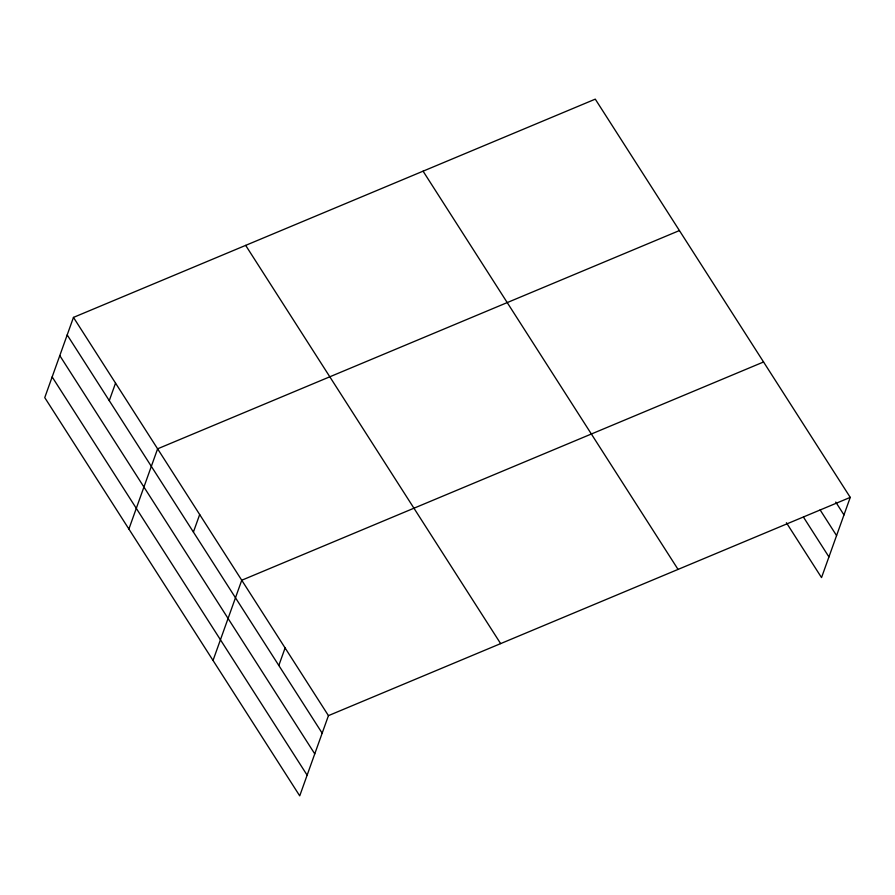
<?xml version="1.0" encoding="UTF-8"?>
<svg xmlns="http://www.w3.org/2000/svg" width="895" height="895" viewBox="0 0 895 895"><rect width="100%" height="100%" fill="white"/><g stroke="black" fill="none" stroke-linecap="round" stroke-linejoin="round"><path stroke-width="1.34" d="M73.468 317.401L44.75 397.615L299.724 795.856L328.443 715.642L850.25 497.385L595.276 99.144L73.468 317.401L328.443 715.642M109.268 400.647L115.544 383.116M128.891 529.034L157.609 448.82L679.417 230.563M193.409 532.066L199.686 514.535M213.032 660.454L241.751 580.24L763.558 361.983M278.826 665.466L285.102 647.946M850.25 497.385L821.532 577.599L786.403 522.736M835.751 502.073L843.974 514.905M820.122 509.915L836.568 535.59M803.531 517.22L828.938 556.914M423.078 171.169L678.052 569.41M245.666 245.375L500.641 643.617M67.192 334.931L322.166 733.173M59.786 355.617L314.76 753.858M52.156 376.929L307.13 775.171"/></g></svg>
